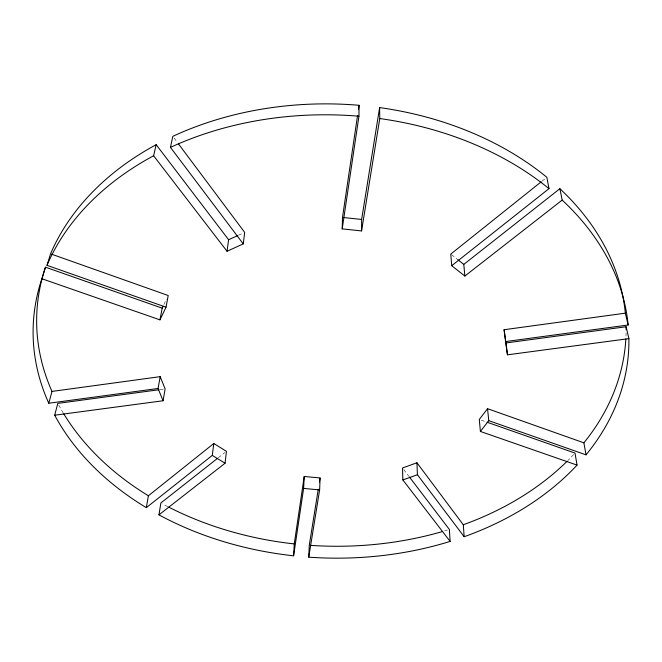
<?xml version="1.0" encoding="UTF-8"?>
<svg xmlns="http://www.w3.org/2000/svg" width="662" height="662" viewBox="0 0 662 662"><rect width="100%" height="100%" fill="white"/><g stroke="black" fill="none" stroke-linecap="round" stroke-linejoin="round"><path stroke-width="0.5" stroke-dasharray="3.31 2.48" d="M163.911 304.553L166.493 299.133M542.004 181.173L545.24 178.591M218.352 457.699L224.832 452.601M238.419 235.25L242.88 233.214M160.014 389.604L164.11 389.049M481.208 420.155L486.049 421.851M451.542 254.696L456.896 258.941M403.779 469.615L408.768 476.168M174.065 137.986L177.159 142.131M573.623 454.579A294.813 221.1 1.9 0 1 567.897 460.479M447.462 530.039A294.813 221.1 1.9 0 1 444.599 530.899M167.792 506.653A294.813 221.1 1.9 0 1 162.587 503.906M63.254 413.005A294.813 221.1 1.9 0 1 58.761 405.152M626.087 332.829A294.813 221.1 1.9 0 1 625.904 337.877"/><path stroke-width="0.99" d="M357.554 115.486L342.494 217.417L342.204 228.878L361.568 230.93L361.634 219.453L379.616 107.6A294.813 221.1 1.9 0 1 546.853 177.3L548.997 188.645L451.716 265.71L464.865 276.054L562.17 200.098L559.887 188.703L463.789 264.395L464.865 276.054M342.204 228.878L358.945 116.222L359.061 105.291A294.813 221.1 1.9 0 0 172.823 136.331L170.448 147.386L243.252 243.889L227.025 251.254L153.609 155.769L156.174 144.68L228.613 239.743L227.025 251.254M409.397 476.988L449.366 529.443L450.119 541.408A297.983 221.588 1.9 0 1 308.74 557.172L319.63 489.905L320.085 477.964L304.222 476.474L294.259 543.916L293.597 555.807A297.983 221.588 1.9 0 1 158.938 514.854L160.874 502.971L217.541 458.336M308.74 557.172L309.27 545.273L318.281 489.185M293.597 555.807L303.618 488.415L304.222 476.474M158.938 514.854L225.072 463.234L226.445 451.327L213.793 443.499L148.387 495.772L146.327 507.655A297.983 221.588 1.9 0 1 54.689 415.215L57.809 403.381L158.996 389.736M243.252 243.889L244.667 232.395L178.401 143.786M146.327 507.655L212.287 455.398L213.793 443.499M358.456 109.371L359.061 105.291M319.432 482.044L320.085 477.964M361.568 230.93L379.765 118.548L379.616 107.6M54.689 415.215L163.059 400.758L165.128 388.908L160.196 376.653L51.984 391.424L48.773 403.241L158.061 388.486L160.196 376.653M159.956 319.862L162.19 308.161L45.471 267.191L41.88 278.743L159.956 319.862L166.03 307.185L168.214 295.517L51.528 254.167M166.03 307.185L46.994 265.338L50.56 253.827A294.813 221.1 1.9 0 1 156.174 144.68M162.19 308.161L163.051 306.357M487.546 408.686L488.763 420.651L586.019 454.844L583.884 442.828L487.546 408.686L479.28 419.476L480.397 431.45L577.049 465.105L575.013 453.081L487.017 422.19M480.397 431.45L488.763 420.651M541.202 181.818L450.772 254.092L451.716 265.71M228.613 239.743L237.526 235.664M577.049 465.105A297.983 221.588 1.9 0 1 464.17 536.725L463.292 524.759L416.936 462.771L402.529 467.976L402.86 479.942L450.119 541.408M402.86 479.942L417.416 474.745L416.936 462.771M505.553 341.567L504.088 329.717L625.333 313.167L628.147 325.009L505.553 341.567L507.464 354.824L628.9 338.621L626.103 326.747L505.991 342.949L507.464 354.824M303.618 488.415L319.63 489.905M343.504 217.525L361.634 219.453M212.287 455.398L225.072 463.234M457.665 259.545L463.789 264.395M417.416 474.745L464.17 536.725M158.061 388.486L163.059 400.758M504.088 329.717L505.404 338.878M505.694 340.913L505.991 342.949M628.9 338.621A297.983 221.588 1.9 0 1 586.019 454.844M48.773 403.241A297.983 221.588 1.9 0 1 41.88 278.743M46.994 265.338A297.983 221.588 1.9 0 1 153.609 155.769M170.448 147.386A297.983 221.588 1.9 0 1 358.945 116.222M379.765 118.548A297.983 221.588 1.9 0 1 548.997 188.645M562.17 200.098A297.983 221.588 1.9 0 1 628.147 325.009M625.855 338.886A294.813 221.1 1.9 0 1 583.884 442.828M567.16 461.207A294.813 221.1 1.9 0 1 463.292 524.759M442.688 531.47A294.813 221.1 1.9 0 1 310.288 545.347M294.259 543.916A294.813 221.1 1.9 0 1 168.669 507.1M148.387 495.772A294.813 221.1 1.9 0 1 63.784 413.866M51.984 391.424A294.813 221.1 1.9 0 1 45.471 267.191M559.887 188.703A294.813 221.1 1.9 0 1 625.333 313.167M626.103 326.747A294.813 221.1 1.9 0 1 626.128 329.792"/></g></svg>
